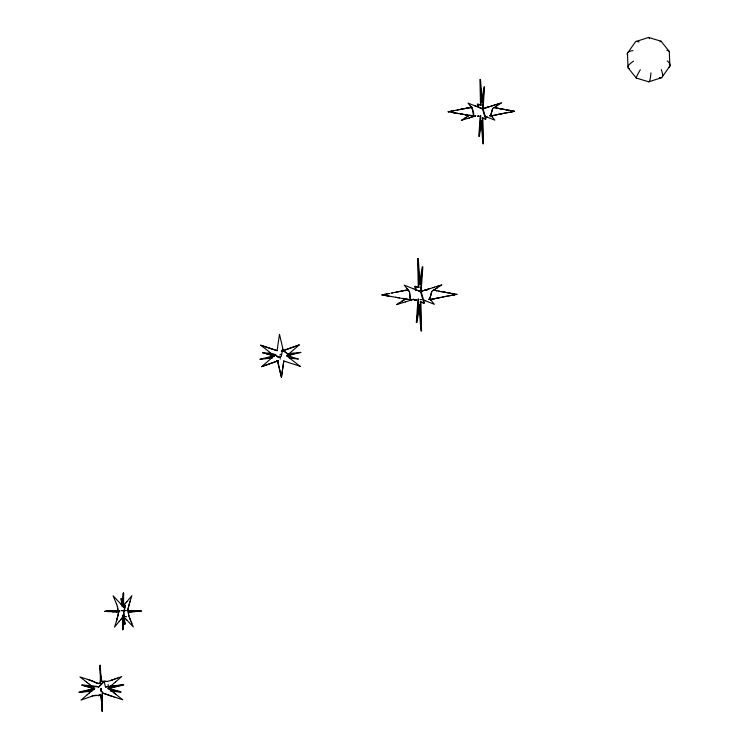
<?xml version="1.0" encoding="UTF-8"?>
<svg xmlns="http://www.w3.org/2000/svg" width="749" height="749" viewBox="0 0 749 749"><rect width="100%" height="100%" fill="white"/><g stroke="black" fill="none" stroke-linecap="round" stroke-linejoin="round"><path stroke-width="1.12" d="M101.021 689.726L101.049 688.219L101.171 691.243M100.432 675.72L100.432 676.225L100.31 672.452M100.16 668.894L100.16 668.024L100.31 672.377M100.151 669.185L100.441 675.57M100.572 672.115L100.572 672.218M101.948 696.252L101.976 698.78L101.967 698.002M109.803 695.559L102.576 692.975L101.967 697.853M123.997 605.098L122.686 606.297L123.285 592.946L123.323 607.476L125.383 605.772L123.857 612.532L125.008 624.179L123.145 616.418L122.536 629.769L122.499 615.247M121.947 605.183L122.948 606.297L123.585 592.946L123.622 607.467M123.445 616.418L122.836 629.769L122.799 615.238M101.883 700.886C101.808 703.077 102.126 695.709 101.892 700.736M281.512 355.288L282.307 351.309M417.989 299.01L416.341 322.576L419.084 305.115L419.683 305.105L421.537 330.974L420.901 301.959L420.301 301.969L420.938 330.983L419.084 305.115M418.588 299.001L416.94 322.576L419.683 305.105M420.301 301.969L423.887 303.139L420.507 291.586L422.239 266.887L419.506 284.358L420.105 284.348L422.839 266.887L421.116 291.586L424.486 303.13L420.901 301.959M480.249 115.561L478.798 136.346L481.223 120.832L481.757 120.832L483.414 143.808L482.843 118.033L482.309 118.033L482.88 143.808L481.223 120.832M480.783 115.561L479.332 136.346L481.757 120.832M482.309 118.033L485.492 119.082L482.496 108.82L484.032 86.884L481.598 102.398L482.131 102.398L484.566 86.884L483.03 108.811L486.026 119.072L482.843 118.033M101.976 695.821L102.491 693.265M260.652 345.27L277.064 350.663L279.489 334.307L283.309 350.607L299.216 344.98M277.579 360.962L281.437 377.159L283.815 360.915L281.39 377.262L277.579 360.962L261.673 366.598M102.051 693.031L102.285 691.514M100.31 682.592L100.506 678.922M100.132 683.65L96.565 682.966L88.822 679.802M100.291 682.704L100.46 677.985L100.497 678.781M100.216 683.144C97.492 684.839 93.559 680.523 90.236 680.27M118.951 611.025L116.554 620.827M108.212 684.549L108.184 686.047M278.066 360.709L277.664 362.46L278.253 361.833M118.979 611.034L117.247 618.665M123.145 616.418L124.708 624.189L123.557 612.532L125.083 605.772L123.323 607.476M430.787 295.172L430.947 294.479M491.625 112.004L491.503 112.528L492.776 108.39A2.65 1.348 89 0 1 492.926 108.23L494.265 107.453M491.709 111.638L491.868 110.936M430.759 295.293L431.696 291.792A4.325 2.331 85.8 0 1 431.78 291.558M430.712 295.527L430.282 297.203A9.821 2.397 -86.3 0 1 430.235 297.456A9.147 2.35 -87.1 0 1 430.123 297.924M430.684 295.64L429.477 299.132A5.093 1.648 85.3 0 1 429.364 299.31A4.466 1.479 83.2 0 1 429.271 299.375L428.765 299.357L430.703 299.207M431.003 294.254L431.602 292.044M491.906 110.796L492.346 109.223M491.204 113.717L491.503 112.528L491.11 114.035M281.409 355.85C282.345 356.693 276.877 357.648 277.645 356.664M282.354 351.15L282.813 349.184L281.324 351.15L284.592 351.581L287.653 353.987L293.187 353.219M102.557 693.012L112.322 696.355M491.119 113.988L490.689 115.149A5.617 1.704 88.8 0 1 490.595 115.383A5.065 1.592 87.3 0 1 490.483 115.533A4.55 1.47 85.6 0 1 490.37 115.646L489.837 115.721L491.55 115.589M280.126 359.127L280.36 358.565M116.619 620.631L116.367 621.417M116.404 621.286L114.55 627.044L119.203 621.483M129.643 602.608L129.895 601.822M129.811 602.084L130.064 601.297M130.017 601.428L131.871 595.661L126.768 601.775M116.741 620.238L117.041 619.329M410.48 299.637L409.048 299.488M277.064 350.663L260.699 345.167L274.218 355.784L261.626 366.701L277.533 361.065M283.309 350.607L299.254 344.877L286.661 355.794L300.19 366.401M472.123 108.324L472.254 108.006A7.836 2.144 -89.9 0 0 472.132 108.156L473.593 115.973L472.525 115.861M431.696 291.792L432.079 291.108A3.024 1.554 88.4 0 1 432.267 290.884L433.811 290.022M279.761 355.007L281.165 354.333A3.502 3.052 33.2 0 0 280.884 354.314M490.37 115.627L490.689 115.149M662.397 76.688L669.915 66.034L669.316 52.926A22.198 5.337 -21 0 0 666.872 50.352M121.769 618.402L123.445 616.464L125.785 618.917M121.591 618.627L122.059 618.037M124.081 604.986L124.84 604.078M120.112 620.397L121.216 619.086L120.664 619.741M126.871 601.644L125.429 603.366M119.653 620.94L119.138 621.567M124.877 604.031L125.532 603.245M420.292 291.726L419.749 291.249L420.554 292.082L422.97 290.724M98.662 686.618L81.875 684.904L94.617 688.762L81.894 685.279L98.681 686.992L104.158 681.15L105.44 686.936L123.669 684.961L108.146 688.659L108.755 687.788M98.681 686.992L104.177 681.524M98.596 695.896L100.169 694.342M406.679 298.458L405.321 299.048M93.709 687.657L94.449 688.5L93.428 689.38M91.097 691.411L89.505 692.788M111.404 685.475L112.247 684.745M91.2 691.318L93.129 689.651L92.492 690.213M87.221 694.754L89.187 693.059M87.38 694.613L81.004 700.109L91.612 696.345M115.515 681.927L112.809 684.258M115.355 682.067L121.731 676.572L117.219 678.173M88.869 693.331L89.721 692.6M111.245 685.616L110.983 685.841M110.478 686.262L110.243 686.459M429.233 299.366L429.477 299.132A5.702 1.798 87.1 0 0 429.617 299.01A6.31 1.919 88.7 0 0 429.748 298.795A6.938 2.032 90 0 0 429.87 298.542A7.602 2.144 -88.9 0 0 430.001 298.233A8.333 2.247 -88 0 0 430.123 297.905M470.166 114.962L469.277 115.421M466.777 116.9C465.429 117.752 470.896 114.269 467.648 116.338M403.112 300.48C402.335 300.958 406.295 298.477 403.14 300.471M402.662 300.78L401.904 301.267L402.513 300.883M495.473 106.704L496.184 106.246M434.916 289.339L435.469 288.983M464.549 118.323L461.337 120.374L467.573 118.417M464.371 118.436L466.15 117.303M496.007 106.358L496.54 106.021M496.718 105.909L497.345 105.506M399.095 303.055L396.689 304.6L403.702 302.399M435.721 288.824L436.676 288.206M437.079 287.953L441.891 284.873L438.549 285.921M435.066 289.236L435.871 288.721M436.527 288.309L437.229 287.859M465.129 117.949L465.887 117.471M497.608 105.337L501.484 102.856L498.815 103.69M399.002 303.12L401.81 301.332M434.589 289.545L434.261 289.741M494.846 107.098L493.638 107.809M403.786 300.049L404.217 299.787M490.576 114.972L491.84 116.47M97.436 695.456L100.647 694.969L101.227 697.75M92.801 695.924L97.22 695.447L96.069 695.372M111.086 680.345L107.313 681.468M111.901 680.055L112.406 679.877M112.135 679.97L111.358 680.251M112.2 679.942L112.678 679.774M92.061 696.196L92.539 696.018L91.406 696.42M114.588 679.1L115.805 678.669M112.472 679.849L112.94 679.68M112.743 679.755L114.728 679.053M115.599 678.744L116.338 678.482M116.142 678.557L117.415 678.098M271.934 356.355A7.705 5.43 -51.3 0 1 271.662 356.43L274.087 356.206L273.151 355.55M636.397 41.392L648.54 37.45L661.03 41.204L669.091 51.232M488.058 107.07L487.543 107.238M487.243 107.332L486.578 107.538L487.655 107.201M473.508 116.544L471.87 117.069M628.242 68.056L636.313 78.074L648.803 81.828L660.936 77.887M425.853 289.91L424.767 290.247L426.771 289.61M409.385 300.611L411.51 299.937M409.965 300.415L410.724 300.18M487.842 107.135L489.322 106.667M472.17 116.975L471.13 117.303M473.209 116.638L474.688 116.179L473.986 116.395M426.527 289.694L428.025 289.217M488.282 106.995L491.4 106.021M408.72 300.826L405.378 301.875M493.769 105.281L492.439 105.693M494.668 105L497.626 104.064M491.25 106.068L492.065 105.815M491.85 105.881L492.589 105.646M467.273 118.511L469.351 117.865M471.73 117.116L469.651 117.771M433.203 287.597L429.786 288.674M434.205 287.288L437.547 286.23M403.374 302.502L405.705 301.763M484.126 108.212L484.678 108.053M493.628 105.319L494.958 104.907M497.336 104.158L499.115 103.596M469.052 117.958L469.801 117.724M422.342 290.902L423.513 290.593M427.529 289.376L428.531 289.067M433.034 287.653L434.542 287.176M437.21 286.343L438.886 285.818M429.87 288.646L428.278 289.142M412.68 299.581L413.729 299.226L412.353 299.684M475.25 116.011L475.802 115.833L474.838 116.132M411.22 300.021L412.184 299.731M495.557 115.018L498.993 114.279M435.431 298.495L440.787 297.428M495.95 114.897L500.903 113.914M495.604 115L494.92 115.196L495.407 115.065M469.801 107.613L466.646 108.193M435.16 298.579L432.679 299.113L433.353 299.02M402.662 290.884L405.995 290.228M466.833 108.137L466.028 108.362L472.001 107.435M434.991 298.626L433.999 298.898M402.55 290.912L401.998 291.071L405.921 290.238M267.824 358.443L272.271 357.853M290.921 354.792L292.176 354.474M424.018 290.462L424.767 290.247L423.728 290.537M436.208 298.271L438.642 297.802M485.127 107.94L486.653 107.519L482.534 109.251L482.216 108.839M291.361 354.67L292.035 354.511M494.48 115.309L493.301 115.505L493.9 115.421M268.245 357.301L270.258 356.814M268.076 358.415L259.856 359.305L267.683 357.432M268.301 357.292L267.346 357.516M270.146 356.842L271.26 356.599M293.205 354.23L293.823 354.08M293.374 354.193L292.765 354.333M293.739 354.099L300.986 352.376L292.934 353.247M94.599 688.397L79.085 692.095L92.754 690.606M94.617 688.762L79.104 692.469L91.631 691.102M499.04 114.279L501.736 113.717M501.193 113.848L504.339 113.221M441.723 297.203L444.326 296.679M441.067 297.362L438.811 297.774M461.749 109.139L461.215 109.26M461.993 109.082L463.856 108.736M461.609 109.167L466.009 108.371L464.389 108.661M396.989 291.979L397.813 291.792M461.459 109.204L460.775 109.354M396.717 292.044L395.725 292.26M442.116 297.119L443.548 296.819M501.783 113.708L503.899 113.296M106.967 681.44L101.892 681.684L101.761 680.841M461.066 109.288L460.429 109.429M396.38 292.119L395.556 292.297M397.588 291.848L401.97 291.08L400.181 291.398M460.729 109.363L460.083 109.494M271.971 357.947L269.247 358.275M508.711 112.387L505.378 113.033M447.209 296.145L447.93 295.995M116.675 611.858L116.086 611.961M506.118 112.884L504.639 113.174L505.275 113.052M116.601 611.877L118.342 611.718L117.799 609.162M129.764 610.678L137.91 610.875L136.412 610.781M506.661 112.771L509.592 112.238M447.715 296.042L449.643 295.668M116.76 611.839L118.07 611.718M460.279 109.457L459.746 109.569M398.028 291.745L398.908 291.586M390.941 293.177L392.439 292.887M459.942 109.523L458.997 109.7M457.124 110.056L459.146 109.672M511.361 111.91L512.297 111.732M511.511 111.882L510.284 112.116M391.933 292.981L394.105 292.569M452.565 295.153L454.119 294.853M511.661 111.854L512.691 111.657M395.051 292.391L394.611 292.475M452.462 295.181L450.964 295.452M450.842 111.236L451.525 111.105M451.179 111.17L452.115 110.992M510.724 112.032L510.181 112.135M384.696 294.338L386.297 294.039M446.273 296.332L446.769 296.239L445.824 296.417M453.454 294.984L454.503 294.788M451.919 111.03L452.855 110.852M382.224 294.994L382.112 294.816M386.081 294.076L386.69 293.964M448.763 295.827L450.027 295.602M452.237 295.218L450.683 295.499M456.871 294.348L454.624 293.926M130.036 610.622L131.964 610.547M450.739 111.255L447.996 111.76L448.501 111.844M458.107 109.869L453.342 110.768M514.6 111.311L512.391 111.713M514.497 111.329L513.645 111.039M386.521 293.992L387.579 293.795M446.161 296.351L445.327 296.51M456.984 294.329L454.718 294.741M452.555 110.908L453.248 110.786M381.943 294.844L384.752 294.329M454.175 294.844L454.774 294.732M452.948 110.833L453.688 110.702M387.186 293.87L388.9 293.561M290.032 354.998L290.696 354.857L286.717 355.822L289.807 356.655M389.283 293.496L388.731 293.589M443.717 296.791L445.655 296.445M449.7 295.658L450.851 295.471M116.301 611.933L115.739 611.98M472.151 107.416L469.923 107.603M110.009 610.978L108.942 611.128L116.376 610.604A7.733 7.649 17.4 0 1 116.713 610.566M399.077 291.558L400.238 291.398M109.897 610.997L112.612 610.763M406.997 290.2L408.579 290.041L406.398 290.219M421.219 299.469L420.067 299.619L421.266 299.563M138.49 611.221L136.739 611.371M408.196 290.097L409.469 291.745L410.386 299.853L409.469 291.745L407.025 288.618M136.795 611.362L138.921 611.212M136.515 611.399L134.137 611.615M268.245 358.387L268.751 358.331A18.585 16.319 -28.6 0 1 269.247 358.294M136.178 611.446L133.575 611.633M125.748 610.585L126.328 610.519M291.586 353.397L290.93 353.472A11.422 11.123 -69.7 0 1 290.247 353.509C286.839 355.578 285.378 350.12 281.783 351.103A1.638 1.629 -30.8 0 0 281.427 351.253M489.837 115.721L492.374 115.561M266.485 358.584L267.655 358.462M108.774 611.147L107.697 611.193L108.427 611.175M131.356 611.783L134.024 611.615M131.187 611.802L130.148 611.858L132.124 611.718M115.177 610.669L114.672 610.707M115.234 610.66L118.726 610.969M125.195 610.622L126.497 610.529M132.208 611.708L133.341 611.643M94.711 695.315L95.825 695.353M105.881 611.268L107.613 611.193M114.55 610.716L113.071 610.763M105.824 611.278L107.182 611.203M128.163 610.809C131.15 610.454 126.366 611.072 128.603 613.824M140.278 611.147L141.673 611.044M105.291 611.315L111.329 611.718M105.197 611.381L106.414 611.418M104.467 611.353L104.626 611.362M492.514 115.552L493.282 115.505L492.177 115.571M431.733 299.169L432.65 299.113L428.765 299.357A2.35 0.768 75.7 0 0 428.99 299.422M139.483 611.193L140.072 611.165L139.089 611.203M121.572 610.65L122.761 610.632L121.497 610.632M478.237 107.229L477.338 104.158L481.045 105.188L480.484 79.422L482.131 102.398M482.496 108.82L483.03 108.811M415.92 290.537L414.693 286.333L418.878 287.504L418.242 258.48L420.105 284.348M420.507 291.586L421.116 291.586M114.232 611.83L113.277 611.811L115.093 611.942M118.155 611.718L118.314 611.718A1.17 0.487 86.5 0 1 118.23 611.521M133.406 610.585L135.653 610.697M132.938 610.585L132.18 610.566M140.756 611.015L141.074 611.015M106.854 611.456L108.043 611.502M107.884 611.502L109.242 611.549M105.328 681.3L106.264 681.356M138.041 610.884L139.483 610.95M137.928 610.875L139.342 610.941M112.228 611.774L112.93 611.802L112.144 611.774M477.871 116.151L478.911 116.254L477.778 116.151M415.152 299.806L413.963 299.722L416.472 299.956L415.311 299.825M477.862 116.161L478.883 116.217M116.713 610.613L118.295 610.856M139.726 610.969L140.615 611.015L139.557 610.959M273.085 353.715L275.838 355.204M271.934 353.631L271.812 353.622M289.395 358.088L291.333 358.294M413.963 299.722L416.435 299.956M118.979 610.772L120.158 610.884M410.143 299.609L407.044 299.216M128.547 611.793L130.12 611.858L128.266 611.764M269.443 353.388L269.93 353.434M268.236 353.266L262.431 352.667L266.831 353.874M270.295 353.472L268.722 353.313M270.96 353.537L270.174 353.462M294.057 358.565L298.411 359.014L293.458 357.657M110.786 690.747L120.861 691.776L108.128 688.294L123.651 684.586L105.44 686.936M110.805 691.121L120.879 692.142L108.146 688.659M267.992 353.238L268.844 353.322M294.179 358.574L291.146 358.265M472.469 115.852C475.147 116.423 473.106 107.95 470.353 105.974M472.366 115.842L470.541 115.589M493.937 107.481L496.727 108.015M433.39 290.088L436.536 290.678M470.335 115.561L468.528 115.309M470.185 115.543L470.737 115.618M403.992 298.767L407.269 299.244M510.153 110.487L509.601 110.403M510.05 110.468L510.649 110.552M451.591 293.458L450.346 293.271M451.422 293.43L452.209 293.542M509.854 110.44L507.653 110.084L509.451 110.384M510.5 110.534L512.194 110.796M452.04 293.514L452.714 293.617M468.874 115.355L467.629 115.168M450.692 293.318L448.885 293.028L450.233 293.252M452.49 293.58L453.164 293.683M425.75 289.891L427.333 290.135M414.122 299.684L415.283 299.853M511.202 110.637L512.597 110.861M452.771 293.627L454.006 293.823M501.053 108.877L502.354 109.082M451.993 112.425L452.892 112.565M468.228 115.262L466.833 115.037M441.404 291.651L442.416 291.81M386.727 295.733L385.595 295.565M404.441 298.842L403.093 298.626M451.441 112.341L452.04 112.434M442.191 291.773L443.708 292.016M453.22 293.692L454.737 293.945M386.615 295.724L387.177 295.808M501.353 108.923L500.154 108.727M502.102 109.045L502.654 109.129M452.789 112.556L453.388 112.65M441.741 291.707L440.384 291.492M387.064 295.789L387.739 295.892M494.134 107.51L497.533 108.202M502.401 109.092L505.622 109.672M500.856 108.848L498.843 108.483M448.398 111.826L451.591 112.369M433.615 290.116L436.873 290.762M385.707 295.583L384.256 295.34M453.192 112.612L453.988 112.743M440.955 291.576L438.624 291.155M387.514 295.864L388.413 296.005M467.526 115.149L466.187 114.925M443.371 291.96L444.157 292.091M453.594 112.678L454.793 112.884M387.963 295.93L389.311 296.164M403.318 298.664L399.002 297.859M512.4 110.833L513.739 111.058M454.091 112.762L455.242 112.959M460.541 113.895L461.141 113.998M388.525 296.024L397.251 297.55M395.79 297.306L396.464 297.419M503.15 109.214L507.579 110.075M461.244 114.017L461.843 114.11M443.764 292.026L444.766 292.204M384.368 295.359L382.112 294.975M500.051 108.717L498.488 108.408M458.66 113.576L458.06 113.474M466.73 115.018L465.738 114.84M440.272 291.464L436.761 290.734M396.914 297.493L398.159 297.709M462.039 114.148L462.639 114.26M397.476 297.587L399.395 297.933M454.896 112.902L457.864 113.436M444.26 292.11L445.655 292.372M462.742 114.269L463.247 114.363M457.274 113.333L463.743 114.457M457.077 113.296L456.581 113.202M466.037 114.897L465.438 114.784M465.691 114.831L464.989 114.7M444.878 292.222L446.432 292.531M448.745 292.999L445.767 292.391M465.288 114.756L463.949 114.494M463.397 114.391L463.996 114.503M507.298 110.019L506.605 109.878M446.657 292.578L447.546 292.756M505.818 109.719L506.511 109.86M498.637 108.446L497.982 108.296M498.291 108.371L497.336 108.156M480.802 108.09L479.763 107.762M125.261 616.53L126.478 616.605M480.465 108.006L482.3 108.942A4.063 3.399 -58.5 0 1 482.59 109.204M480.83 108.099L481.13 108.184A5.074 1.994 55.5 0 1 481.335 108.202M418.625 290.771L419.749 291.249M289.788 356.646L291.988 357.254M269.631 354.642L271.213 355.082M269.312 354.558L270.735 354.942M288.243 356.149L288.73 356.309M269.031 354.483L268.301 354.277M292.082 357.273L293.636 357.704M266.653 353.828L267.29 354.005M292.176 357.301L291.67 357.161M267.196 353.977L267.702 354.118M267.936 354.174L268.488 354.333M271.241 355.082L271.971 355.279L270.988 355.017M277.205 360.69L278.328 360.896L276.793 360.541M289.601 356.599L288.917 356.384M418.972 290.865L417.652 290.49M109.972 695.596L110.702 695.812M113.38 696.701L115.065 697.253M481.045 105.188L477.871 104.148L478.77 107.229M418.878 287.504L415.292 286.333L416.519 290.528M283.777 361.018L300.227 366.298M112.153 696.298L113.558 696.757M114.981 697.225L122.78 699.791L115.917 694.398M87.493 679.371L89.356 679.98A20.139 9.25 17.8 0 1 89.908 680.092M88.11 679.568L79.956 676.89L86.163 681.768M484.959 116.245L485.474 116.432M485.071 116.282L486.316 116.778M423.569 300.049L425.32 300.752M476.458 106.433L479.678 107.725M415.358 289.545L416.313 289.919M474.651 105.721L475.297 105.974M412.877 288.571L404.235 285.154L407.681 289.414M415.423 289.573L412.783 288.534M487.421 117.209L486.429 116.825M423.662 300.087L424.177 300.293M425.189 300.695L434.345 304.309L431.096 300.283M474.819 105.787L468.041 103.109L470.728 106.442M475.269 105.965L476.345 106.386M476.626 106.498L476.064 106.274M486.766 116.956L486.204 116.732M487.337 117.181L494.789 120.121L491.953 116.619M416.06 289.826L417.202 290.303M490.689 114.972L491.091 115.515M111.208 690.681L108.324 688.425M112.706 691.889L114.082 692.956M91.79 686.196L92.305 686.599M89.197 684.146L88.532 683.631M89.112 684.08L90.255 684.979M114.541 693.321L115.571 694.126M86.36 681.927L87.39 682.732M90.479 685.157L91.05 685.607M113.998 692.891L114.766 693.499M115.458 694.042L115.973 694.445M87.277 682.639L88.195 683.36M274.799 354.268L275.548 354.932M90.938 685.513L91.425 685.906M110.88 690.419L111.32 690.775M472.076 108.128L471.28 107.098M275.969 355.335L277.186 356.365L275.707 355.082M126.001 619.142L127.133 620.35M120.823 604.003L113.127 595.811L115.561 601.672M121.31 604.518L120.748 603.919M128.06 621.333L133.294 626.904L131.768 623.234M126.984 620.181L127.442 620.678M93.803 687.751L93.981 687.947M491.316 115.842L492.018 116.685M430.179 299.132L431.031 300.209M431.227 300.443L430.441 299.497M407.877 289.657L408.336 290.275M116.9 604.864L117.705 608.366M116.741 604.499L116.404 603.685M130.307 619.713L130.794 620.893M130.045 619.077L130.401 619.938M130.757 620.79L131.431 622.419M115.496 601.522L116.432 603.76M131.581 622.775L131.815 623.337M130.073 619.151L129.717 618.281M131.347 622.213L131.599 622.822M129.858 618.618L128.884 616.146M101.021 697.066L100.647 694.969A1.498 0.786 -14.3 0 1 100.31 695.128M101.396 679.315L101.695 680.41L101.48 679.577M101.124 697.366L101.499 701.045M117.443 606.306L117.668 607.982M122.986 606.297L121.422 598.526L122.153 605.941M122.686 606.297L121.123 598.535L121.853 605.95M101.864 681.553L101.808 681.159M101.312 698.134L101.396 699.641M100.675 674.437L100.881 676.356M100.694 674.568L100.9 676.516M102.089 704.875L101.892 703.096L102.061 704.65M102.042 704.509L102.182 707.814L102.201 706.326M102.229 711.55L102.089 709.996L102.229 711.391M102.117 710.258L102.22 710.352M128.744 615.201L128.865 616.071L128.744 615.144M100.497 670.177L100.179 666.095L100.338 667.808M100.123 666.544L100.132 666.975M100.123 666.395L100.16 667.986L100.141 667.05M102.098 704.94L102.192 706.035M117.743 608.656L117.696 608.235M101.518 701.204L101.63 702.328M101.883 707.084L102.004 708.545M101.911 707.374L102.089 709.996L102.023 708.966M128.585 613.646L128.716 614.92M101.068 689.763L101.209 691.224M100.937 677.03L101.293 678.987L100.909 676.712M100.478 669.981L100.572 671.628L100.506 670.271M100.46 669.784L100.338 667.874M101.152 690.569L101.218 691.327M101.639 702.422L101.752 704.687M101.649 702.487L101.405 699.903M101.658 702.684L101.855 706.85L101.761 704.753M481.598 102.398L479.95 79.422L480.521 105.197M419.506 284.358L417.642 258.489L418.279 287.504M100.113 665.121L100.207 666.292L100.113 665.374M628.018 66.352L627.419 53.254L634.946 42.59A22.189 6.02 53.9 0 1 639.056 41.991M102.192 709.443L102.201 709.518M661.273 69.573A22.189 6.02 53.9 0 1 659.279 77.69M629.516 68.739A22.198 5.337 -21 0 1 633.457 61.212M648.54 37.45A22.189 2.715 89.6 0 1 649.383 38.63M650.947 72.934A22.189 2.715 89.6 0 1 648.803 81.828M667.35 60.95A22.189 7.022 16.2 0 1 668.923 67.26M627.671 55.595A22.189 7.022 16.2 0 1 632.98 50.614M636.313 78.074A22.189 1.62 -56.2 0 1 640.32 69.741M660.009 41.822A22.189 1.62 -56.2 0 1 661.03 41.204M124.091 604.799A6.488 0.871 -47.4 0 1 124.287 604.565M128.416 611.97A3.96 0.918 81.9 0 1 128.453 612.251A4.391 0.889 81.8 0 1 128.5 612.551A4.747 0.833 81.9 0 1 128.547 612.86A5.037 0.749 82 0 1 128.585 613.178M128.585 613.188A5.252 0.655 82.2 0 1 128.622 613.506M117.153 618.421A9.615 1.685 -75.2 0 1 117.003 618.917M117.808 609.536A4.55 0.693 81.1 0 1 117.771 609.255M482.59 109.317A4.316 3.642 87 0 1 482.871 109.008A3.651 2.968 -85.7 0 1 483.096 108.774A3.502 2.696 -76.5 0 1 483.414 108.577A3.904 2.809 -67.9 0 1 483.704 108.474A4.878 3.286 -61.2 0 1 483.948 108.39M481.41 108.333A3.455 1.226 51.5 0 1 481.616 108.436M480.184 107.734A11.553 5.046 61.5 0 1 479.903 107.613M471.149 107.126A27.891 4.325 75.2 0 1 471.327 107.36M491.372 115.524A17.143 4.475 -84.9 0 1 491.157 115.149M494.49 115.177A7.134 4.428 -25.4 0 1 494.115 115.252M490.024 115.777A2.078 0.674 75.2 0 1 489.827 115.674M490.698 115.234A6.132 1.807 89.8 0 0 490.81 115A6.76 1.938 -89.3 0 0 490.932 114.775M491.063 114.569A7.424 2.088 -88.8 0 1 490.951 114.869M491.204 114.475A8.089 2.238 -88.3 0 1 491.091 114.766M420.329 291.679A4.578 3.82 -59 0 1 420.62 292.026M420.61 292.138A4.84 4.091 86.4 0 1 420.919 291.792A4.073 3.296 -84.6 0 1 421.228 291.52A3.932 3.024 -76.5 0 1 421.547 291.314M419.262 291.033A3.97 1.414 51.6 0 1 419.515 291.164M419.019 290.968A5.88 2.228 53.7 0 1 419.271 291.08M417.923 290.425A13.042 5.73 61.9 0 1 417.605 290.303M407.718 289.62A31.449 4.878 75.2 0 1 407.915 289.872M430.506 299.169A19.324 5.056 -84.8 0 1 430.319 298.86M434.017 298.711A8.033 4.953 -25.3 0 1 433.596 298.804M421.865 291.267A5.608 3.726 -60 0 1 422.183 291.127M421.547 291.352A4.391 3.183 -68.6 0 1 421.865 291.183M94.496 688.818A2.93 0.899 57.5 0 1 94.262 688.556M94.215 688.837A3.099 1.049 -56.2 0 1 94.393 688.696M102.594 681.45A3.099 1.301 -14.1 0 1 102.885 681.393A3.801 1.479 -13.7 0 1 103.203 681.347A4.475 1.62 -13.2 0 1 103.531 681.3A5.103 1.704 -12.6 0 1 103.877 681.272A5.646 1.741 -11.9 0 1 104.223 681.253A6.114 1.741 -11.2 0 1 104.579 681.244A6.479 1.704 -10.4 0 1 104.916 681.234A6.76 1.638 -9.5 0 1 105.263 681.244M110.403 690.082A3.38 0.946 38.6 0 1 110.637 690.25A4.26 1.255 38.7 0 1 110.861 690.456M112.041 696.486A12.377 1.479 18.4 0 1 111.208 696.205M101.761 696.224A9.962 8.361 78.7 0 1 101.78 695.784M101.358 697.89A5.149 3.633 44.7 0 1 101.405 698.152M99.58 695.325A3.258 1.255 -14.6 0 1 99.308 695.372A3.651 1.301 -14.1 0 1 99.008 695.418A4.045 1.339 -13.6 0 1 98.718 695.447A4.447 1.376 -13.1 0 1 98.409 695.465A4.869 1.423 -12.5 0 1 98.11 695.484A5.337 1.47 -11.9 0 1 97.801 695.493A5.852 1.517 -11.2 0 1 97.501 695.493M93.85 695.484A1.938 0.674 -27.6 0 1 94.093 695.4M273.872 356.206A2.706 1.629 60 0 1 274.087 356.318M273.9 355.859A2.856 1.236 60.8 0 1 274.106 356.065M280.632 357.161A1.386 1.114 23.1 0 1 280.332 357.273M279.199 357.254A3.726 3.305 37.5 0 1 278.928 357.189A4.101 3.708 40.1 0 1 278.647 357.133M278.656 357.114A4.494 4.063 40.3 0 1 278.366 357.001A4.925 4.494 41.6 0 1 278.085 356.87M278.076 356.899A5.412 5.018 43.3 0 1 277.785 356.749M273.731 355.738A2.406 1.245 65.9 0 1 273.919 355.887M100.422 676.628L100.46 677.948L100.422 676.628M100.563 672.705L100.647 674.184L100.563 672.639M101.855 701.935L101.864 702.515L101.855 701.972M102.173 708.357C102.192 710.249 102.173 707.056 102.173 708.357M127.695 609.958L127.564 610.912L129.68 602.477A15.645 2.556 -68.9 0 1 129.596 602.926L127.695 609.958M272.552 355.41L272.599 355.419"/></g></svg>
